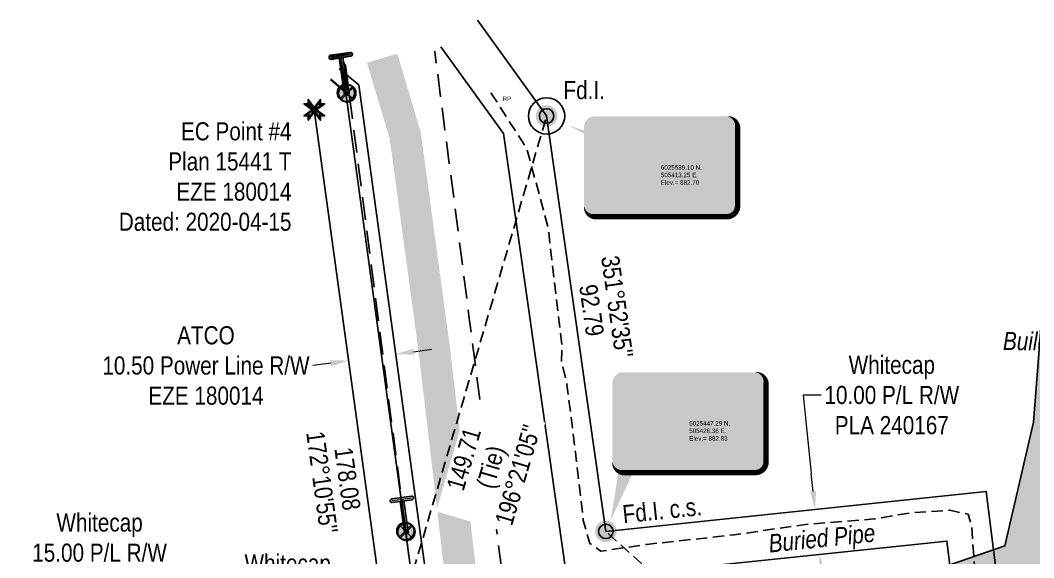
# Model space of a CAD drawing. Extents: x 504673 to 506635, y 6024637 to 6026394.
# Drawn here: x 505764 to 506324, y 6025205 to 6025502 of the extents above; entities that cross this region are included whole.
import ezdxf
from ezdxf.enums import TextEntityAlignment as Align

# ---------------------------------------------------------------- set-up
doc = ezdxf.new("R2018")
doc.units = 0
doc.header["$LTSCALE"] = 5
doc.header["$PDSIZE"] = 0.5
for name, pattern in [('foc-ACCESSROAD', [3.75, 2.5, -1.25]), ('foc-FLOWLINE', [3.75, 2.5, -1.25]), ('foc-TIELINE', [1.875, 1.25, -0.625]), ('POWERLINE5', [7.8, 2.4, -0.6, 0.6, -0.6, 0.6, -0.6, 2.4]), ('UG_PIPE', [1.875, 1.25, -0.625])]:
    doc.linetypes.add(name, pattern=pattern)
doc.layers.get('Defpoints').update_dxf_attribs({"color": 9})
for name, color, linetype in [('35', 37, 'Continuous'), ('AS-PIPE-UG', 44, 'UG_PIPE'), ('AS-PIPE-UG-T', 44, 'Continuous'), ('AS-POWER', 104, 'foc-POWER'), ('AS-POWER-EXISTING', 72, 'POWERLINE5'), ('AS-POWER-EXISTING-ANC', 72, 'Continuous'), ('AS-ROADS', 254, 'Continuous'), ('C-AR', 13, 'foc-ACCESSROAD'), ('C-RW', 13, 'Continuous'), ('DETAIL-T', 7, 'Continuous'), ('F-EZE', 190, 'foc-FLOWLINE'), ('L-BD', 7, 'Continuous'), ('L-MON', 1, 'Continuous'), ('L-TIE', 7, 'foc-TIELINE')]:
    doc.layers.add(name, color=color, linetype=linetype)
doc.layers.add('AS-STRUCTURE-T', color=7, linetype='Continuous', true_color=0x454545)
for name, color, linetype, lineweight in [('C-AR-T', 13, 'Continuous', 9), ('C-RW-T', 13, 'Continuous', 9), ('F-EZE-T', 190, 'Continuous', 9)]:
    doc.layers.add(name, color=color, linetype=linetype, lineweight=lineweight)
doc.styles.add('80CG', font='ARIALN.TTF', dxfattribs={"height": 10})
doc.styles.add('80L', font='ARIALN.TTF', dxfattribs={"height": 10})
doc.styles.add('foc-LtypeFont', font='ARIALN.TTF', dxfattribs={"height": 7.35})
doc.styles.get("Standard").update_dxf_attribs({"font": 'ARIALN.TTF'})
doc.linetypes.add('foc-POWER', pattern='A,6,-1,["P",foc-LtypeFont,S=0.2,R=0,X=-0.625,Y=-0.75],-1.24,4', length=12.24)
doc.dimstyles.new('Compass 5 000', dxfattribs={"dimscale": 5, "dimtxt": 9, "dimasz": 2, "dimexe": 0.2, "dimexo": 0.0625, "dimgap": 0.5, "dimtad": 0, "dimtih": 1, "dimtoh": 1, "dimzin": 0, "dimdsep": 46, "dimtxsty": '80CG', "dimcen": 0.1, "dimse1": 1, "dimse2": 1, "dimclrd": 256, "dimclrt": 256, "dimaunit": 1, "dimadec": 4, "dimazin": 0, "dimtfac": 0.06, "dimtofl": 0, "dimtmove": 0, "dimatfit": 1, "dimfxl": 0.2, "dimtolj": 1, "dimtzin": 0, "dimlwd": -1, "dimarcsym": 0})

# ---------------------------------------------------------------- blocks, each defined once
blk = doc.blocks.new('POWERPOLE')
h = blk.add_hatch(color=255)
edge = h.paths.add_edge_path()
edge.add_arc((0, 0), 0.96, 0, 360)
at = {"linetype": 'Continuous'}
for p, q in [((0.68, -0.68), (-0.68, 0.68)), ((-0.68, -0.68), (0.68, 0.68))]:
    blk.add_line(p, q, dxfattribs=at)
blk.add_circle((0, 0), 0.96, dxfattribs=at)
blk = doc.blocks.new('*U500')
h = blk.add_hatch(color=255)
h.dxf.hatch_style = 1
edge = h.paths.add_edge_path()
edge.add_arc((1.09, 0.15), 0.2, -81.9301, 98.0699, ccw=False)
edge.add_line((1.12, -0.04), (-0.17, -0.23))
edge.add_line((-0.17, -0.23), (-1.06, -0.35))
edge.add_arc((-1.09, -0.15), 0.2, 98.0699, 278.0699, ccw=False)
edge.add_line((-1.12, 0.04), (1.06, 0.35))
h = blk.add_hatch(color=255)
h.dxf.hatch_style = 1
edge = h.paths.add_edge_path()
edge.add_arc((0.51, -3.6), 0.2, -171.9301, 8.0699, ccw=False)
edge.add_line((0.31, -3.63), (-0.17, -0.23))
edge.add_line((-0.17, -0.23), (0.23, -0.17))
edge.add_line((0.23, -0.17), (0.71, -3.57))
at = {"color": 255}
blk.add_lwpolyline([(1.06, 0.35, -1), (1.12, -0.04), (-0.17, -0.23), (-1.06, -0.35, -1), (-1.12, 0.04)], format="xyb", close=True, dxfattribs=at)
at = {"color": 72, "const_width": 0.1, "flags": 128}
for points in [[(1.09, 0.15), (-1.09, -0.15)], [(0.51, -3.6), (0, 0)]]:
    blk.add_lwpolyline(points, dxfattribs=at)
at = {"color": 255, "flags": 128}
blk.add_lwpolyline([(0.71, -3.57, -1), (0.31, -3.63), (-0.17, -0.23), (0.23, -0.17)], format="xyb", close=True, dxfattribs=at)
blk = doc.blocks.new('fdia')
at = {"color": 255, "const_width": 1}
blk.add_lwpolyline([(-0.5, 0, 1), (0.5, 0, 1)], format="xyb", close=True, dxfattribs=at)
blk = doc.blocks.new('Fdiaa')
blk.add_blockref('fdia', (0, 0))
blk = doc.blocks.new('fdib')
at = {"color": 1, "const_width": 1.6}
blk.add_lwpolyline([(-0.4, 0, 1), (0.4, 0, 1)], format="xyb", close=True, dxfattribs=at)
at = {"color": 1}
blk.add_circle((0, 0), 0.8, dxfattribs=at)
blk = doc.blocks.new('Fdibb')
blk.add_blockref('fdib', (0, 0))
blk = doc.blocks.new('fdicc')
for name in ['Fdibb', 'Fdiaa']:
    blk.add_blockref(name, (0, 0))
blk = doc.blocks.new('FDI')
blk.add_blockref('fdicc', (0, 0))
blk = doc.blocks.new('*U506')
h = blk.add_hatch(color=254)
edge = h.paths.add_edge_path()
edge.add_line((-36.5, -28.5), (36.5, -28.5))
edge.add_arc((36.5, -22.5), 6, 270, 360)
edge.add_line((42.5, -22.5), (42.5, 21))
edge.add_arc((36.5, 21), 6, 0, 90)
edge.add_line((36.5, 27), (-36.5, 27))
edge.add_arc((-36.5, 21), 6, 90, 180)
edge.add_line((-42.5, 21), (-42.5, -22.5))
edge.add_arc((-36.5, -22.5), 6, 180, 270)
at = {"color": 1, "flags": 128}
blk.add_lwpolyline([(-36.5, -28.5, 3, 3, 0), (36.5, -28.5, 3, 3, 0.414214), (42.5, -22.5, 3, 3, 0), (42.5, 21, 3, 0, 0.414214), (36.5, 27, 0, 0, 0), (-36.5, 27, 0, 0, 0.414214), (-42.5, 21, 0, 0, 0), (-42.5, -22.5, 0, 3, 0.414214)], format="xyseb", close=True, dxfattribs=at)
blk.add_lwpolyline([(-18.49, -15.16, 0, 10, 0), (0, 0, 5, 5, 0)], format="xyseb", dxfattribs=at)
at = {"color": 1, "lineweight": 30, "flags": 104}
blk.add_attdef('ENTER_TEXT', text='', height=10, dxfattribs=at).set_placement((-0.35, 0), align=Align.MIDDLE_CENTER)
blk = doc.blocks.new('*U504')
h = blk.add_hatch(color=255)
h.dxf.hatch_style = 1
edge = h.paths.add_edge_path()
edge.add_arc((1.08, 0.19), 0.2, -80.3031, 99.6969, ccw=False)
edge.add_line((1.12, -0.01), (-0.16, -0.23))
edge.add_line((-0.16, -0.23), (-1.05, -0.38))
edge.add_arc((-1.08, -0.19), 0.2, 99.6969, 279.6969, ccw=False)
edge.add_line((-1.12, 0.01), (1.05, 0.38))
h = blk.add_hatch(color=255)
h.dxf.hatch_style = 1
edge = h.paths.add_edge_path()
edge.add_arc((0.7, -4.1), 0.2, -170.3031, 9.6969, ccw=False)
edge.add_line((0.5, -4.13), (-0.16, -0.23))
edge.add_line((-0.16, -0.23), (0.23, -0.16))
edge.add_line((0.23, -0.16), (0.9, -4.07))
at = {"color": 255}
blk.add_lwpolyline([(1.05, 0.38, -1), (1.12, -0.01), (-0.16, -0.23), (-1.05, -0.38, -1), (-1.12, 0.01)], format="xyb", close=True, dxfattribs=at)
at = {"color": 72, "const_width": 0.1, "flags": 128}
for points in [[(1.08, 0.19), (-1.08, -0.19)], [(0.7, -4.1), (0, 0)]]:
    blk.add_lwpolyline(points, dxfattribs=at)
at = {"color": 255, "flags": 128}
blk.add_lwpolyline([(0.9, -4.07, -1), (0.5, -4.13), (-0.16, -0.23), (0.23, -0.16)], format="xyb", close=True, dxfattribs=at)
blk = doc.blocks.new('*U503')
h = blk.add_hatch(color=255)
h.dxf.hatch_style = 1
edge = h.paths.add_edge_path()
edge.add_arc((1.09, 0.16), 0.2, -81.8494, 98.1506, ccw=False)
edge.add_line((1.12, -0.04), (-0.17, -0.23))
edge.add_line((-0.17, -0.23), (-1.06, -0.35))
edge.add_arc((-1.09, -0.16), 0.2, 98.1506, 278.1506, ccw=False)
edge.add_line((-1.12, 0.04), (1.06, 0.35))
h = blk.add_hatch(color=255)
h.dxf.hatch_style = 1
edge = h.paths.add_edge_path()
edge.add_arc((0.59, -4.12), 0.2, -171.8494, 8.1506, ccw=False)
edge.add_line((0.39, -4.15), (-0.17, -0.23))
edge.add_line((-0.17, -0.23), (0.23, -0.17))
edge.add_line((0.23, -0.17), (0.79, -4.09))
at = {"color": 255}
blk.add_lwpolyline([(1.06, 0.35, -1), (1.12, -0.04), (-0.17, -0.23), (-1.06, -0.35, -1), (-1.12, 0.04)], format="xyb", close=True, dxfattribs=at)
at = {"color": 72, "const_width": 0.1, "flags": 128}
for points in [[(1.09, 0.16), (-1.09, -0.16)], [(0.59, -4.12), (0, 0)]]:
    blk.add_lwpolyline(points, dxfattribs=at)
at = {"color": 255, "flags": 128}
blk.add_lwpolyline([(0.79, -4.09, -1), (0.39, -4.15), (-0.17, -0.23), (0.23, -0.17)], format="xyb", close=True, dxfattribs=at)
blk = doc.blocks.new('*D505')
at = {"layer": 'C-RW-T', "transparency": 16777216}
for p, q in [((506206.53, 6025294.89), (506196.53, 6025294.89)), ((506196.53, 6025294.89), (506201.07, 6025251.6)), ((506202.12, 6025241.65), (506201.07, 6025251.6)), ((506206.81, 6025196.91), (506207.85, 6025186.96))]:
    blk.add_line(p, q, dxfattribs=at)
for points in [[(506203.77, 6025241.82), (506200.46, 6025241.48), (506203.16, 6025231.7)], [(506208.46, 6025197.08), (506205.15, 6025196.73), (506205.76, 6025206.85)]]:
    blk.add_solid(points, dxfattribs=at)
at = {"layer": 'Defpoints', "color": 0, "transparency": 16777216}
for p in [(506196.34, 6025230.99), (506203.16, 6025231.7), (506198.94, 6025206.14)]:
    blk.add_point(p, dxfattribs=at)
at = {"layer": 'C-RW-T', "transparency": 16777216, "insert": (506245.62, 6025294.89), "char_height": 10, "attachment_point": 5, "style": '80CG'}
blk.add_mtext('\\A1;Whitecap\\P10.00 P/L R/W\\PPLA 240167', dxfattribs=at)
blk = doc.blocks.new('*U507')
h = blk.add_hatch(color=254)
edge = h.paths.add_edge_path()
edge.add_line((-36.5, -28.5), (36.5, -28.5))
edge.add_arc((36.5, -22.5), 6, 270, 360)
edge.add_line((42.5, -22.5), (42.5, 21))
edge.add_arc((36.5, 21), 6, 0, 90)
edge.add_line((36.5, 27), (-36.5, 27))
edge.add_arc((-36.5, 21), 6, 90, 180)
edge.add_line((-42.5, 21), (-42.5, -22.5))
edge.add_arc((-36.5, -22.5), 6, 180, 270)
at = {"color": 1, "flags": 128}
blk.add_lwpolyline([(-36.5, -28.5, 3, 3, 0), (36.5, -28.5, 3, 3, 0.414214), (42.5, -22.5, 3, 3, 0), (42.5, 21, 3, 0, 0.414214), (36.5, 27, 0, 0, 0), (-36.5, 27, 0, 0, 0.414214), (-42.5, 21, 0, 0, 0), (-42.5, -22.5, 0, 3, 0.414214)], format="xyseb", close=True, dxfattribs=at)
blk.add_lwpolyline([(-50.86, 21.9, 0, 10, 0), (0, 0, 5, 5, 0)], format="xyseb", dxfattribs=at)
at = {"color": 1, "lineweight": 30, "flags": 104}
blk.add_attdef('ENTER_TEXT', text='', height=10, dxfattribs=at).set_placement((-0.35, 0), align=Align.MIDDLE_CENTER)
blk = doc.blocks.new('TEMP')
h = blk.add_hatch(color=255)
h.dxf.hatch_style = 1
h.paths.add_polyline_path([(0, 0.25), (-0.67, 1.15), (-0.67, 0.67), (-1.15, 0.67), (-0.25, 0), (-1.15, -0.67), (-0.67, -0.67), (-0.67, -1.15), (0, -0.25), (0.67, -1.15), (0.67, -0.67), (1.15, -0.67), (0.25, 0), (1.15, 0.67), (0.67, 0.67), (0.67, 1.15)])
h.paths.add_polyline_path([(0.57, 0.85), (0.57, 0.57), (0.85, 0.57), (0.08, 0), (0.85, -0.57), (0.57, -0.57), (0.57, -0.85), (0, -0.08), (-0.57, -0.85), (-0.57, -0.57), (-0.85, -0.57), (-0.08, 0), (-0.85, 0.57), (-0.57, 0.57), (-0.57, 0.85), (0, 0.08)], flags=16)
h = blk.add_hatch(color=1)
h.dxf.hatch_style = 1
h.paths.add_polyline_path([(0, 0.08), (-0.57, 0.85), (-0.57, 0.57), (-0.85, 0.57), (-0.08, 0), (-0.85, -0.57), (-0.57, -0.57), (-0.57, -0.85), (0, -0.08), (0.57, -0.85), (0.57, -0.57), (0.85, -0.57), (0.08, 0), (0.85, 0.57), (0.57, 0.57), (0.57, 0.85)])
at = {"color": 1}
for p, q in [((-0.08, 0), (0.08, 0)), ((0, 0.08), (0, -0.08))]:
    blk.add_line(p, q, dxfattribs=at)
at = {"color": 255, "flags": 128}
blk.add_lwpolyline([(-0.25, 0), (-1.15, 0.67), (-0.67, 0.67), (-0.67, 1.15), (0, 0.25), (0.67, 1.15), (0.67, 0.67), (1.15, 0.67), (0.25, 0), (1.15, -0.67), (0.67, -0.67), (0.67, -1.15), (0, -0.25), (-0.67, -1.15), (-0.67, -0.67), (-1.15, -0.67)], close=True, dxfattribs=at)
at = {"color": 1, "flags": 128}
blk.add_lwpolyline([(-0.08, 0), (-0.85, 0.57), (-0.57, 0.57), (-0.57, 0.85), (0, 0.08), (0.57, 0.85), (0.57, 0.57), (0.85, 0.57), (0.08, 0), (0.85, -0.57), (0.57, -0.57), (0.57, -0.85), (0, -0.08), (-0.57, -0.85), (-0.57, -0.57), (-0.85, -0.57)], close=True, dxfattribs=at)
blk = doc.blocks.new('RP')
at = {"layer": '35', "color": 3}
blk.add_circle((0, 0), 10, dxfattribs=at)
at = {"layer": '35', "color": 3, "lineweight": 30, "flags": 104}
blk.add_attdef('RP', text='', height=10, dxfattribs=at).set_placement((-24.41, 10.75), align=Align.MIDDLE_CENTER)
blk = doc.blocks.new('*D508')
at = {"layer": 'Defpoints', "color": 0, "transparency": 16777216}
for p in [(505971.49, 6025315.94), (505945.29, 6025313.91), (505945.5, 6025312.37)]:
    blk.add_point(p, dxfattribs=at)
at = {"layer": 'F-EZE-T', "transparency": 16777216}
for p, q in [((505981.19, 6025318.84), (505991.09, 6025320.2)), ((505935.38, 6025312.55), (505925.47, 6025311.19))]:
    blk.add_line(p, q, dxfattribs=at)
for points in [[(505980.96, 6025320.49), (505981.41, 6025317.19), (505971.28, 6025317.48)], [(505935.15, 6025314.2), (505935.61, 6025310.9), (505945.29, 6025313.91)]]:
    blk.add_solid(points, dxfattribs=at)
at = {"layer": 'F-EZE-T', "transparency": 16777216, "insert": (505866.34, 6025311.19), "char_height": 10, "attachment_point": 5, "style": '80CG'}
blk.add_mtext('\\A1;ATCO\\P10.50 Power Line R/W\\PEZE 180014', dxfattribs=at)
blk = doc.blocks.new('*D509')
at = {"layer": 'C-AR-T', "transparency": 16777216}
for p, q in [((506040.09, 6025197.33), (506050.01, 6025198.61)), ((505970.8, 6025188.39), (505945.83, 6025185.16))]:
    blk.add_line(p, q, dxfattribs=at)
for points in [[(506039.88, 6025198.99), (506040.31, 6025195.68), (506030.18, 6025196.05)], [(505970.59, 6025190.04), (505971.02, 6025186.74), (505980.72, 6025189.67)]]:
    blk.add_solid(points, dxfattribs=at)
at = {"layer": 'Defpoints', "color": 0, "transparency": 16777216}
for p in [(506030.18, 6025196.05), (506032.42, 6025178.67), (505982.97, 6025172.28)]:
    blk.add_point(p, dxfattribs=at)
at = {"layer": 'C-AR-T', "transparency": 16777216, "insert": (505911.54, 6025185.16), "char_height": 10, "attachment_point": 5, "style": '80CG'}
blk.add_mtext('\\A1;Whitecap\\P20.00 A/R\\PLOC 232224', dxfattribs=at)
blk = doc.blocks.new('*D515')
at = {"layer": 'C-RW-T', "transparency": 16777216}
for p, q in [((505853.9, 6025197.99), (505863.9, 6025197.99)), ((505863.9, 6025197.99), (505863.15, 6025143.72)), ((505863.01, 6025133.72), (505863.15, 6025143.72)), ((505862.2, 6025076.24), (505862.06, 6025066.25))]:
    blk.add_line(p, q, dxfattribs=at)
for points in [[(505861.34, 6025133.74), (505864.67, 6025133.7), (505862.87, 6025123.72)], [(505860.54, 6025076.27), (505863.87, 6025076.22), (505862.34, 6025086.24)]]:
    blk.add_solid(points, dxfattribs=at)
at = {"layer": 'Defpoints', "color": 0, "transparency": 16777216}
for p in [(505862.87, 6025123.72), (505865.93, 6025123.68), (505865.41, 6025086.2)]:
    blk.add_point(p, dxfattribs=at)
at = {"layer": 'C-RW-T', "transparency": 16777216, "insert": (505807.52, 6025197.99), "char_height": 10, "attachment_point": 5, "style": '80CG'}
blk.add_mtext('\\A1;Whitecap\\P15.00 P/L R/W\\PPLA 240668\\P(To be Amended)', dxfattribs=at)

msp = doc.modelspace()

# ---------------------------------------------------------------- hatches: boundary and pattern name
at = {"layer": 'AS-ROADS'}
h = msp.add_hatch(color=256, dxfattribs=at)
h.dxf.hatch_style = 1
h.paths.add_polyline_path([(506569.951, 6024971.888), (506582.566, 6024950.043), (506592.338, 6024907.058), (506634.543, 6024879.225), (506613.168, 6024851.098), (506557.256, 6024823.828), (506468.688, 6024774.868), (506397.636, 6024823.4), (506325.456, 6024927.423), (506226.121, 6025060.128), (506186.788, 6025133.163), (506188.781, 6025170.358), (506308.168, 6025211.508), (506323.906, 6025279.883), (506335.376, 6025426.883), (506416.838, 6025446.323), (506481.883, 6025427.985), (506491.356, 6025386.37)])

# ---------------------------------------------------------------- linework, layer by layer
at = {"color": 1, "flags": 128}
msp.add_lwpolyline([(506090.076, 6025225.435, 0, 9.995, 0), (506100.744, 6025259.934, 4.997, 4.997, 0)], format="xyseb", dxfattribs=at)
at = {"layer": 'AS-PIPE-UG', "flags": 128}
msp.add_lwpolyline([(506023.941, 6025461.915), (506043.781, 6025431.048), (506055.626, 6025387.378), (506058.718, 6025359.578), (506063.141, 6025322.433), (506063.033, 6025313.233), (506065.996, 6025300.69), (506070.708, 6025263.28), (506074.998, 6025225.673), (506078.631, 6025212.89), (506084.743, 6025208.64), (506109.903, 6025212.358), (506158.553, 6025217.693), (506197.973, 6025223.428), (506235.896, 6025226.458), (506246.338, 6025228.315), (506256.908, 6025229.95), (506277.746, 6025231.263), (506287.801, 6025229.033), (506289.663, 6025223.348), (506291.568, 6025198.44), (506295.846, 6025162.023), (506296.358, 6025140.868), (506301.293, 6025118.745), (506302.508, 6025102.248)], dxfattribs=at)
at = {"layer": 'AS-POWER', "flags": 128}
for points in [[(505935.156, 6025469.214), (505943.773, 6025461.888), (505961.635, 6025330.329), (505976.646, 6025219.775), (505993.416, 6025097.595)], [(505935.344, 6025469.443), (505944.456, 6025461.69)]]:
    msp.add_lwpolyline(points, dxfattribs=at)
at = {"layer": 'AS-ROADS', "flags": 128}
msp.add_lwpolyline([(505963.77, 6025481.041, 17.5, 17.5, 0), (505976.556, 6025438.32, 17.5, 17.5, 0), (505990.664, 6025334.272, 17.5, 17.5, 0), (505992.531, 6025320.505, 17.5, 17.5, 0), (506012.098, 6025154.17, 17.5, 17.5, 0), (506037.706, 6024955.315, 17.5, 17.5, 0), (506044.957, 6024898.901, 0, 0, 0)], format="xyseb", dxfattribs=at)
msp.add_lwpolyline([(506569.951, 6024971.888), (506582.566, 6024950.043), (506592.338, 6024907.058), (506634.543, 6024879.225), (506613.168, 6024851.098), (506557.256, 6024823.828), (506468.688, 6024774.868), (506397.636, 6024823.4), (506325.456, 6024927.423), (506226.121, 6025060.128), (506186.788, 6025133.163), (506188.781, 6025170.358), (506308.168, 6025211.508), (506323.906, 6025279.883), (506335.376, 6025426.883), (506416.838, 6025446.323), (506481.883, 6025427.985), (506491.356, 6025386.37)], close=True, dxfattribs=at)
at = {"layer": 'C-AR', "flags": 128}
for points in [[(506068.154, 6024901.906), (506011.958, 6025337.165), (505993.342, 6025481.347), (505992.874, 6025484.887)], [(505942.564, 6025478.238), (505943.484, 6025477.038), (505962.475, 6025330.443), (506018.822, 6024895.515)]]:
    msp.add_lwpolyline(points, dxfattribs=at)
at = {"layer": 'C-RW', "flags": 128}
msp.add_lwpolyline([(506016.549, 6025501.983), (506054.738, 6025449.098), (506069.598, 6025344.995), (506087.501, 6025219.58), (506297.818, 6025241.628), (506322.846, 6025042.3), (506298.054, 6025039.188), (506276.076, 6025214.225), (506066.166, 6025192.22), (506044.839, 6025341.632), (506030.873, 6025439.466), (505996.292, 6025487.355)], dxfattribs=at)
at = {"layer": 'F-EZE', "linetype": 'Continuous', "flags": 128}
msp.add_lwpolyline([(505940.034, 6025475.156), (505950.852, 6025466.275), (506021.7, 6024950.239), (505995.708, 6024946.67), (505926.258, 6025452.52), (505923.387, 6025454.877)], dxfattribs=at)
at = {"layer": 'L-TIE'}
for p, q in [((505949.431, 6025090.163), (506054.738, 6025449.098)), ((506323.171, 6025006.998), (506087.501, 6025219.58))]:
    msp.add_line(p, q, dxfattribs=at)

# ---------------------------------------------------------------- block references
at = {"color": 4}
ref = msp.add_blockref('RP', (506054.738, 6025449.098), dxfattribs=dict(at, xscale=0.99946473, yscale=0.99946473, zscale=0.99946473))
lines = msp.add_mtext('RP', dxfattribs={"layer": '35', "color": 3, "insert": (506030.344, 6025459.846), "char_height": 2.5, "attachment_point": 1, "bg_fill": 3, "box_fill_scale": 1.15, "bg_fill_color": 256, "bg_fill_transparency": 0})
ref.add_attrib('RP', '', (506030.344, 6025459.846), dxfattribs={"flags": 104}).embed_mtext(lines)
at = {"layer": 'AS-POWER-EXISTING'}
for p, xscale, yscale, zscale in [((505943.773, 6025461.888), 4.99732364999999, 4.99732364999999, 4.99732364999999), ((505944.456, 6025461.69), 4.99732364999999, 4.99732364999999, 4.99732364999999), ((505976.646, 6025219.775), 4.997323649999984, 4.997323649999984, 4.997323649999984), ((505977.228, 6025219.288), 4.997323649999984, 4.997323649999984, 4.997323649999984)]:
    msp.add_blockref('POWERPOLE', p, dxfattribs=dict(at, xscale=xscale, yscale=yscale, zscale=zscale))
at = {"layer": 'AS-POWER-EXISTING-ANC'}
for name, p, xscale, yscale, zscale in [('*U503', (505940.826, 6025482.468), 4.99732364999999, 4.99732364999999, 4.99732364999999), ('*U504', (505940.956, 6025482.173), 4.99732364999999, 4.99732364999999, 4.99732364999999), ('*U500', (505974.676, 6025237.29), 4.997323649999984, 4.997323649999984, 4.997323649999984)]:
    msp.add_blockref(name, p, dxfattribs=dict(at, xscale=xscale, yscale=yscale, zscale=zscale))
at = {"layer": 'DETAIL-T'}
ref = msp.add_blockref('*U507', (506117.893, 6025421.945), dxfattribs=dict(at, xscale=0.99946473, yscale=0.99946473, zscale=0.99946473))
lines = msp.add_mtext('6025539.10 N.\\P505413.25 E.\\PElev.= 882.70', dxfattribs={"layer": '0', "color": 1, "insert": (506117.893, 6025421.945), "char_height": 2.5, "attachment_point": 1})
ref.add_attrib('ENTER_TEXT', '', (506117.893, 6025421.945), dxfattribs={"flags": 104}).embed_mtext(lines)
ref = msp.add_blockref('*U506', (506133.614, 6025280.54), dxfattribs=dict(at, xscale=0.99946473, yscale=0.99946473, zscale=0.99946473))
lines = msp.add_mtext('6025447.29 N.\\P505426.36 E.\\PElev.= 882.83', dxfattribs={"layer": '0', "color": 1, "insert": (506133.614, 6025280.54), "char_height": 2.5, "attachment_point": 1})
ref.add_attrib('ENTER_TEXT', '', (506133.614, 6025280.54), dxfattribs={"flags": 104}).embed_mtext(lines)
at = {"layer": 'L-MON', "xscale": 4.997323649999995, "yscale": 4.997323649999995, "zscale": 4.997323649999995}
msp.add_blockref('TEMP', (505926.258, 6025452.52), dxfattribs=at)
at = {"layer": 'L-MON', "color": 5}
for p, xscale, yscale, zscale in [((506054.738, 6025449.098), 4.999999999999988, 4.999999999999988, 4.999999999999988), ((506087.501, 6025219.58), 4.997323649999984, 4.997323649999984, 4.997323649999984)]:
    msp.add_blockref('FDI', p, dxfattribs=dict(at, xscale=xscale, yscale=yscale, zscale=zscale))

# ---------------------------------------------------------------- texts
at = {"layer": 'AS-PIPE-UG-T', "insert": (506206.398, 6025220.853), "char_height": 9.99465, "width": 84.69993, "attachment_point": 2, "rotation": 5.98896, "style": '80L'}
msp.add_mtext('{\\fArial Narrow|b0|i1|c0|p34;Buried Pipe}', dxfattribs=at)
at = {"layer": 'AS-STRUCTURE-T', "insert": (506327.548, 6025329.537), "char_height": 9.99465, "width": 28.79441, "attachment_point": 2, "rotation": 359.1988, "style": '80L'}
msp.add_mtext('{\\fArial Narrow|b0|i1|c0|p34;Building}', dxfattribs=at)
at = {"layer": 'L-BD', "style": '80L'}
for s, height, rotation, p in [("351°52'35''", 9.99465, 278.1238, (506093.755, 6025343.744)), ('92.79', 9.9946, 278.1238, (506079.655, 6025341.731)), ("172°10'55''", 9.99465, 277.81745, (505930.552, 6025246.733)), ('178.08', 9.9946, 277.81745, (505944.662, 6025248.67))]:
    msp.add_text(s, height=height, rotation=rotation, dxfattribs=at).set_placement(p, align=Align.MIDDLE)
at = {"layer": 'L-MON', "char_height": 9.99465, "attachment_point": 1, "style": '80L'}
for s, insert, width in [('\\pxqr;Fd.I.', (506064.923, 6025468.402), 22.03227), ('\\pxqr;EC Point #4\\PPlan 15441 T\\PEZE 180014\\PDated: 2020-04-15', (505818.524, 6025445.645), 95.10364)]:
    msp.add_mtext(s, dxfattribs=dict(at, insert=insert, width=width))
at = {"layer": 'L-MON', "insert": (506097.096, 6025234.064), "char_height": 9.99465, "width": 43.03739, "attachment_point": 1, "rotation": 5.98444, "style": '80L'}
msp.add_mtext('\\pxqr;Fd.I. c.s.', dxfattribs=at)

# ---------------------------------------------------------------- dimensions: what is measured, and where the dimension line sits
at = {"layer": 'C-RW-T'}
for base, p1, p2, angle, text, picture, middle in [((506203.158, 6025231.705), (506198.941, 6025206.139), (506196.336, 6025230.989), 95.98444, 'Whitecap\\P10.00 P/L R/W\\PPLA 240167', '*D505', (506208.256, 6025294.888)), ((505862.866, 6025123.72), (505865.406, 6025086.201), (505865.93, 6025123.677), 89.19884, 'Whitecap\\P15.00 P/L R/W\\PPLA 240668\\P(To be Amended)', '*D515', (505859.416, 6025197.994))]:
    dim = msp.add_linear_dim(base=base, p1=p1, p2=p2, angle=angle, text=text, dimstyle='Compass 5 000', override={"dimtmove": 1}, dxfattribs=at)
    dim.commit()
    dim.dimension.update_dxf_attribs({"geometry": picture, "text_midpoint": middle, "dimtype": 161})

# ---------------------------------------------------------------- next in the draw order: texts
at = {"layer": 'L-BD', "insert": (505995.472, 6025231.619), "char_height": 9.99465, "width": 61.1382, "attachment_point": 1, "rotation": 73.6489, "line_spacing_factor": 0.934195, "style": '80L', "bg_fill": 3, "box_fill_scale": 1.15, "bg_fill_color": 256, "bg_fill_true_color": 256, "bg_fill_transparency": 0}
msp.add_mtext("\\pxqc;149.71 (Tie) 196°21'05''", dxfattribs=at)

# ---------------------------------------------------------------- next in the draw order: dimensions: what is measured, and where the dimension line sits
at = {"layer": 'C-AR-T'}
dim = msp.add_linear_dim(base=(506030.177, 6025196.054), p1=(505982.965, 6025172.284), p2=(506032.421, 6025178.67), angle=7.35681, text='Whitecap\\P20.00 A/R\\PLOC 232224', dimstyle='Compass 5 000', override={"dimtfillclr": 256}, dxfattribs=at)
dim.commit()
dim.dimension.update_dxf_attribs({"geometry": '*D509', "text_midpoint": (505911.543, 6025185.164), "dimtype": 161})
at = {"layer": 'F-EZE-T'}
dim = msp.add_aligned_dim(p1=(505971.492, 6025315.942), p2=(505945.499, 6025312.374), distance=-1.55, text='ATCO\\P10.50 Power Line R/W\\PEZE 180014', dimstyle='Compass 5 000', dxfattribs=at)
dim.commit()
dim.dimension.update_dxf_attribs({"geometry": '*D508', "text_midpoint": (505866.337, 6025311.189)})

doc.saveas('drawing.dxf')
